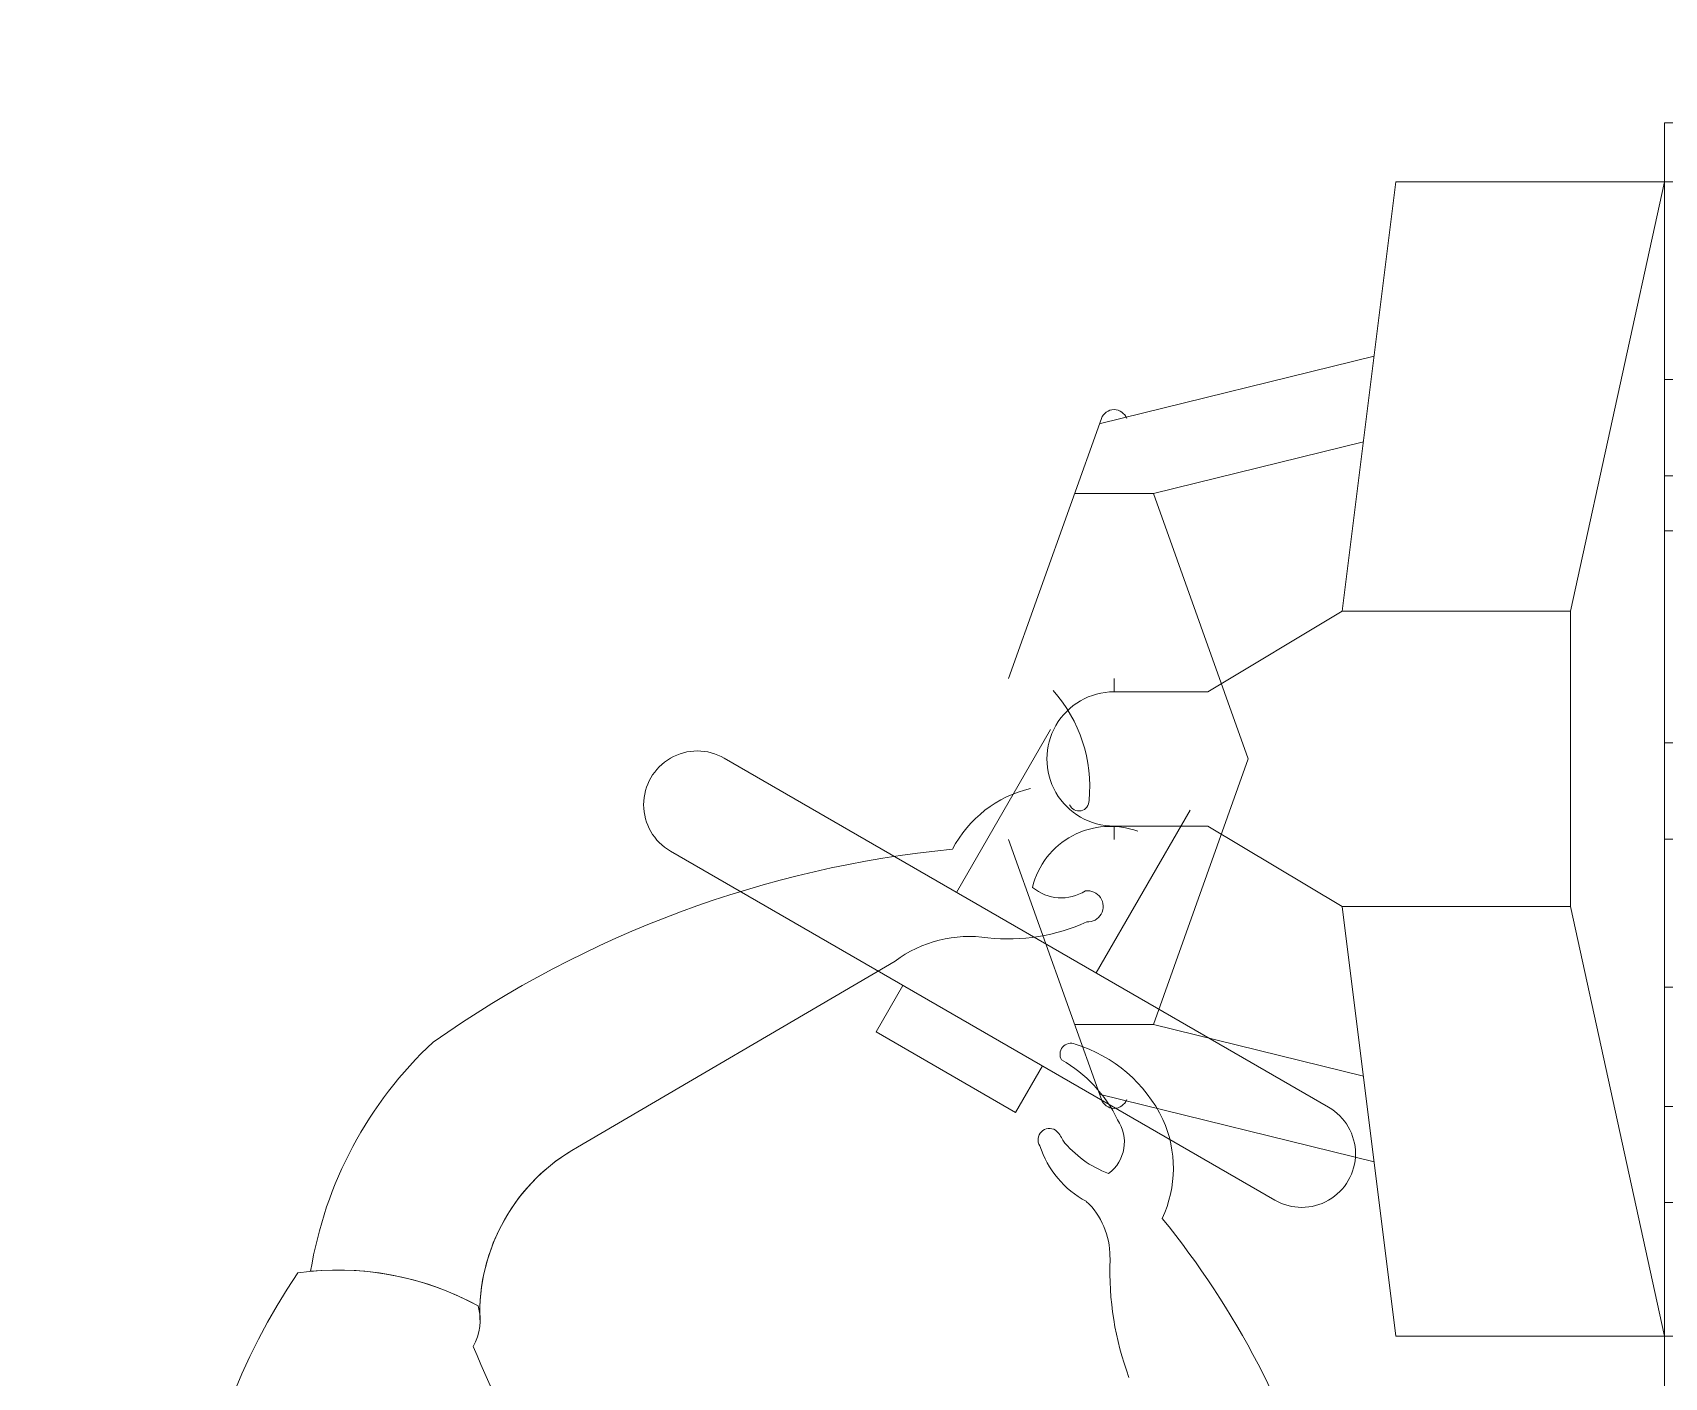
# Model space of a CAD drawing. Header units: millimetres. Extents: x 15590 to 15992, y 1055 to 1132.
# Drawn here: x 15915.767 to 15916.531, y 1110.946 to 1111.575 of the extents above; entities that cross this region are included whole.
import ezdxf

# ---------------------------------------------------------------- set-up
doc = ezdxf.new("R2010")
doc.units = ezdxf.units.MM
doc.header["$MEASUREMENT"] = 0
doc.layers.get('0').update_dxf_attribs({"lineweight": 9})
doc.layers.add('0$2E', color=7, linetype='Continuous', lineweight=0)
doc.layers.add('Mobilier', color=252, linetype='Continuous')

# ---------------------------------------------------------------- blocks, each defined once
blk = doc.blocks.new('A$C29413FD8')
at = {"layer": 'Mobilier', "color": 34, "linetype": 'Continuous', "lineweight": 9}
for p, q in [((0.295, 1.2), (0.17, 1.2)), ((0.295, 1.2), (0.295, 0)), ((0.465, 1.2), (0.34, 1.2)), ((0.34, 1.2), (0.34, 0)), ((0.465, 1.2), (0.465, 0)), ((0.635, 1.2), (0.51, 1.2)), ((0.51, 1.2), (0.51, 0)), ((0.635, 1.2), (0.635, 0)), ((0.8, 1.2), (0.68, 1.2)), ((0.68, 1.2), (0.68, 0)), ((0.8, 0), (0.8, 1.2))]:
    blk.add_line(p, q, dxfattribs=at)
blk = doc.blocks.new('A$C6FF46787')
at = {"layer": '0$2E', "color": 7, "linetype": 'Continuous', "lineweight": 5}
for p, q in [((0.52312, 1.65811), (0.61009, 1.50954)), ((0.49831, 1.33182), (0.66156, 1.61459)), ((0.70506, 1.58947), (0.54181, 1.30671)), ((0.53934, 1.45314), (0.57702, 1.51839)), ((0.57702, 1.51839), (0.59877, 1.50583)), ((0.64227, 1.48072), (0.7184, 1.43676)), ((0.5611, 1.44058), (0.53934, 1.45314)), ((0.54543, 1.41301), (0.66701, 1.45643)), ((0.74236, 1.45643), (0.86394, 1.41301)), ((0.58044, 1.38868), (0.58044, 1.42551)), ((0.82893, 1.38868), (0.82893, 1.42551)), ((0.54771, 1.41337), (0.51631, 1.28544)), ((0.68073, 1.37151), (0.6046, 1.41546)), ((0.86166, 1.41337), (0.89306, 1.28544)), ((0.67329, 1.40709), (0.66701, 1.40709)), ((0.67329, 1.36314), (0.67329, 1.40709)), ((0.74236, 1.40709), (0.73608, 1.40709)), ((0.73608, 1.40709), (0.73608, 1.36314)), ((0.58044, 1.38868), (0.55633, 1.29044)), ((0.70469, 1.3443), (0.58044, 1.38868)), ((0.82893, 1.38868), (0.70469, 1.3443)), ((0.82893, 1.38868), (0.85304, 1.29044)), ((0.67329, 1.36314), (0.63562, 1.30035)), ((0.77376, 1.30035), (0.73608, 1.36314)), ((0.43469, 1.27523), (0.63562, 1.30035)), ((0.63562, 1.1936), (0.63562, 1.30035)), ((0.77376, 1.30035), (0.77376, 1.1936)), ((0.97469, 1.27523), (0.77376, 1.30035)), ((0.43469, 1.27523), (0.43469, 1.14965)), ((0.97469, 1.27523), (0.97469, 1.14965)), ((0.43469, 1.14965), (0.63562, 1.1936)), ((0.77376, 1.1936), (0.63562, 1.1936)), ((0.97469, 1.14965), (0.77376, 1.1936)), ((0.43469, 1.14965), (0.59794, 1.14965)), ((0.43469, 0.08128), (0.43469, 1.14965)), ((0.81143, 1.14965), (0.59794, 1.14965)), ((0.59794, 1.14965), (0.59794, 0.08128)), ((0.81143, 1.14965), (0.97469, 1.14965)), ((0.81143, 0.08128), (0.81143, 1.14965)), ((0.97469, 1.14965), (0.97469, 0.08128))]:
    blk.add_line(p, q, dxfattribs=at)
for centre, major_axis, start_param, end_param in [((0.29476, 1.53881), (0.1696, 0.25006), 0, 0.945896), ((0.29476, 1.53881), (0.1696, 0.25006), 0, 0.945896), ((0.32835, 1.77018), (0.1206, -0.06558), 0, 0.634655), ((0.32835, 1.77018), (0.1206, -0.06558), 0, 0.634655), ((0.43496, 1.59773), (-0.12782, 0.13733), 4.712389, 5.37261), ((0.43496, 1.59773), (-0.12782, 0.13733), 4.712389, 5.37261), ((0.15834, 1.43365), (-0.04901, 0.50414), 4.712389, 5.229652), ((0.68992, 1.08687), (-0.26004, 0.61997), 0, 0.109043), ((0.44205, 1.72798), (0.02113, -0.01217), 4.712389, 5.522233), ((0.44205, 1.72798), (0.02113, -0.01217), 4.712389, 5.522233), ((0.44515, 1.61449), (-0.04362, 0.07798), 4.712389, 5.803856), ((0.68331, 1.60203), (0.01256, 0.02175), 4.712389, 7.853982), ((0.63675, 1.43332), (-0.0128, 0.05415), 4.712389, 5.570333), ((0.70811, 1.45634), (-0.00978, -0.08706), 4.712389, 5.253836), ((0.52657, 1.43735), (0.00447, -0.00285), 0, 2.704506), ((0.53797, 1.39851), (-0.04332, -0.01424), 4.712389, 5.473276), ((0.70469, 1.40709), (0.0314, 0), 0, 3.141593), ((0.69172, 1.48611), (-0.00642, -0.06735), 0, 0.82266), ((0.52273, 1.44109), (0.00998, 0.00361), 4.712389, 5.26497), ((0.56659, 1.42725), (0.00473, -0.00195), 0, 2.512469), ((0.68511, 1.4235), (-0.00181, 0.00438), 0, 2.790353), ((0.50663, 1.44512), (0.0609, 0.02947), 4.712389, 5.535049), ((0.63574, 1.41946), (-0.00728, 0.0004), 0, 3.340891), ((0.54754, 1.40709), (-0.00211, 0.00591), 0, 2.455545), ((0.46506, 1.26612), (0.00549, 0.14281), 0, 0.392938), ((0.23209, 1.70244), (0.11383, -0.39311), 0, 0.399358), ((0.51328, 1.43498), (-0.02347, -0.05045), 0, 0.857944), ((0.52006, 1.31926), (-0.02175, 0.01256), 0, 3.141593)]:
    blk.add_ellipse(centre, major_axis=major_axis, ratio=1, start_param=start_param, end_param=end_param, dxfattribs=at)
at = {"layer": '0$2E', "color": 7, "linetype": 'Continuous', "lineweight": 5, "extrusion": (0, 0, -1)}
for centre, major_axis, start_param, end_param in [((0.32835, 1.77018), (0.13669, 0.01273), 0, 0.59094), ((0.68992, 1.08687), (0.58799, 0.32596), 4.712389, 4.821432), ((0.44205, 1.72798), (0.00691, -0.02339), 0, 0.146903), ((0.44515, 1.61449), (0.08935, -0.00031), 4.712389, 5.769637), ((0.56377, 1.47476), (0.04632, 0.03477), 0, 0.793705), ((0.66058, 1.43174), (-0.01123, 0.01762), 4.712389, 5.982568), ((0.63586, 1.40896), (0.03628, -0.00877), 4.712389, 6.400287), ((0.55743, 1.39215), (-0.04668, 0.01748), 0, 0.539161), ((0.50806, 1.46321), (-0.0316, -0.05585), 4.712389, 5.318691), ((0.47214, 1.44423), (-0.02417, -0.02563), 4.712389, 5.532928), ((0.86183, 1.40709), (0.00591, -0.00211), 4.712389, 7.167934), ((0.47096, 1.41466), (-0.00566, -0.00098), 4.712389, 4.954902), ((0.52558, 1.42087), (-0.01546, -0.01037), 4.712389, 6.225647)]:
    blk.add_ellipse(centre, major_axis=major_axis, ratio=1, start_param=start_param, end_param=end_param, dxfattribs=at)

msp = doc.modelspace()

# ---------------------------------------------------------------- linework, layer by layer
msp.add_circle((15910.62952, 1093.15619), 38.44107)

# ---------------------------------------------------------------- block references
at = {"rotation": 90}
for name, p in [('A$C29413FD8', (15917.73056, 1110.7324)), ('A$C6FF46787', (15917.68021, 1110.53022))]:
    msp.add_blockref(name, p, dxfattribs=at)

doc.saveas('drawing.dxf')
